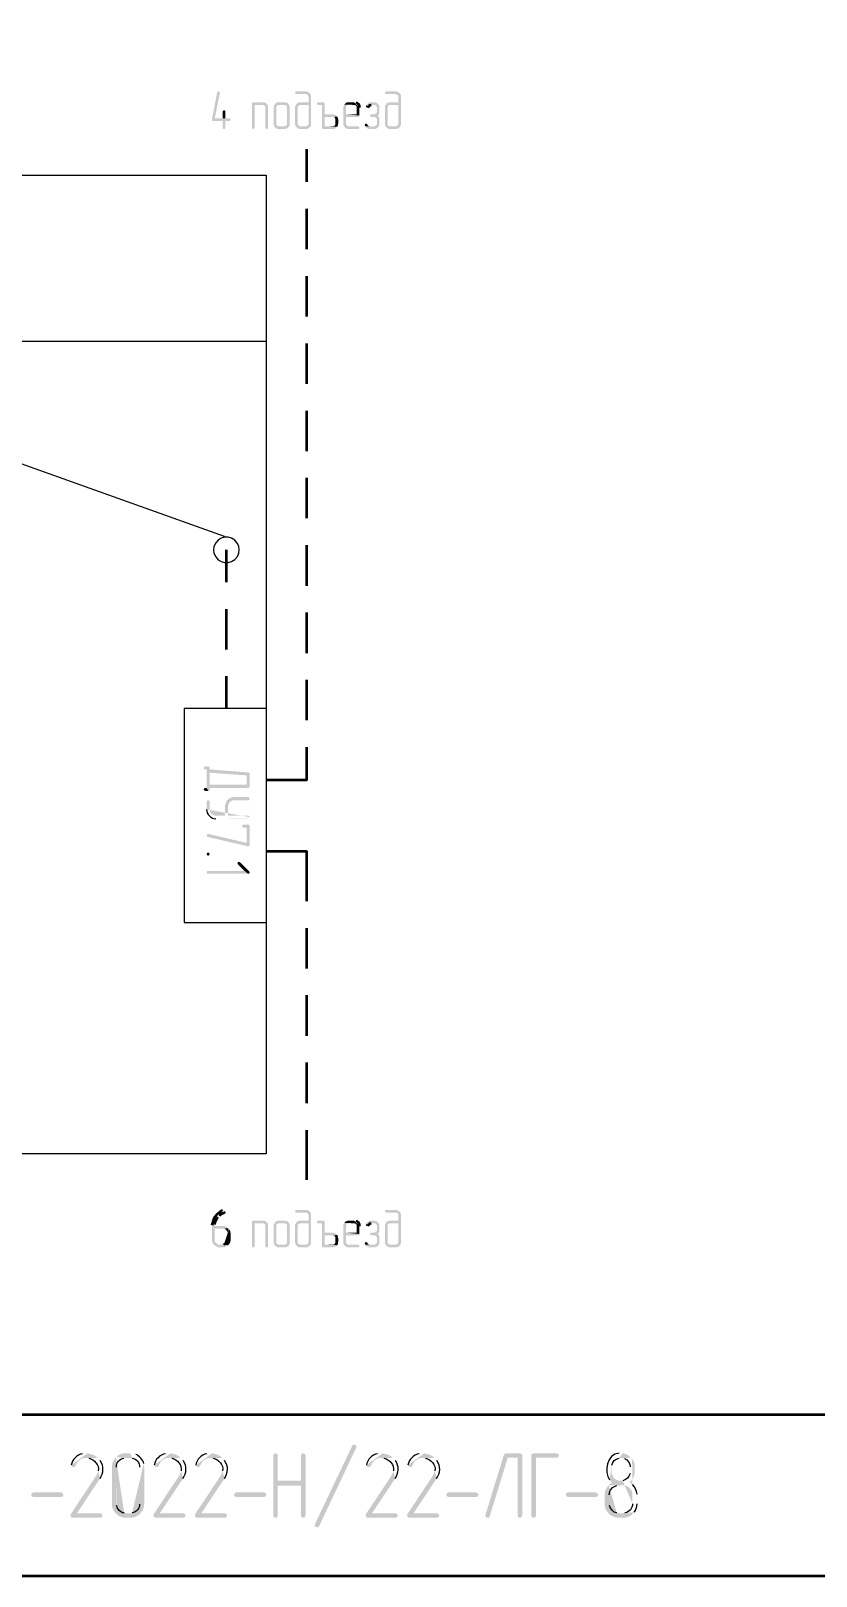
# Model space of a CAD drawing. Header units: millimetres. Extents: x -211 to 10565, y -2293 to 2244.
# Drawn here: x 4625.6 to 4698.5, y -740.6 to -597.2 of the extents above; entities that cross this region are included whole.
import ezdxf

# ---------------------------------------------------------------- set-up
doc = ezdxf.new("R2010")
doc.units = ezdxf.units.MM
doc.layers.add('PDF _Геометрия', color=7, linetype='Continuous')
doc.layers.add('PDF _Сплошная заливка', color=7, linetype='Continuous')

msp = doc.modelspace()

# ---------------------------------------------------------------- hatches: boundary and pattern name
at = {"layer": 'PDF _Сплошная заливка', "transparency": 33554559}
for points in [[(4643.05, -602.77), (4642.97, -602.79), (4642.92, -602.88), (4642.44, -605.37), (4642.44, -605.39), (4642.46, -605.48), (4642.56, -605.52), (4643.43, -605.52), (4643.43, -606.16), (4643.47, -606.24), (4643.56, -606.26), (4643.64, -606.24), (4643.64, -606.22), (4643.69, -606.14), (4643.69, -605.52), (4644.07, -605.52), (4644.15, -605.48), (4644.17, -605.39), (4644.13, -605.31), (4644.04, -605.27), (4642.71, -605.27), (4643.18, -602.92), (4643.18, -602.9), (4643.14, -602.81)], [(4647.16, -603.77), (4646.27, -603.77), (4646.18, -603.81), (4646.16, -603.89), (4646.16, -606.14), (4646.2, -606.24), (4646.29, -606.26), (4646.37, -606.24), (4646.37, -606.22), (4646.41, -606.14), (4646.41, -604.02), (4647.16, -604.02), (4647.58, -604), (4647.52, -603.91), (4647.43, -603.85), (4647.35, -603.81), (4647.26, -603.79)], [(4649.17, -603.77), (4648.66, -603.77), (4648.55, -603.79), (4648.47, -603.81), (4648.38, -603.85), (4648.3, -603.93), (4648.26, -604), (4649.17, -604.02), (4649.25, -604.04), (4649.34, -604.1), (4649.4, -604.17), (4649.42, -604.27), (4649.42, -605.75), (4649.4, -605.86), (4649.34, -605.94), (4649.25, -605.99), (4649.17, -606.01), (4648.66, -606.01), (4648.26, -606.05), (4648.38, -606.18), (4648.55, -606.26), (4649.25, -606.26), (4649.36, -606.22), (4649.44, -606.18), (4649.53, -606.11), (4649.57, -606.05), (4649.63, -605.97), (4649.65, -605.86), (4649.65, -604.17), (4649.63, -604.08), (4649.59, -604), (4649.53, -603.91), (4649.44, -603.85), (4649.36, -603.81), (4649.27, -603.79)], [(4651.15, -602.77), (4650.27, -602.77), (4650.18, -602.81), (4650.16, -602.9), (4650.18, -602.98), (4650.29, -603.02), (4651.15, -603.02), (4651.24, -603.05), (4651.32, -603.09), (4651.39, -603.17), (4651.41, -603.28), (4651.41, -603.77), (4650.65, -603.77), (4650.56, -603.79), (4650.46, -603.81), (4650.37, -603.85), (4650.31, -603.91), (4650.24, -604), (4651.41, -604.02), (4651.41, -605.75), (4651.39, -605.86), (4651.32, -605.94), (4651.24, -605.99), (4651.15, -606.01), (4650.65, -606.01), (4650.24, -606.03), (4650.31, -606.11), (4650.37, -606.18), (4650.46, -606.22), (4650.56, -606.26), (4651.26, -606.26), (4651.43, -606.18), (4651.51, -606.11), (4651.56, -606.05), (4651.62, -605.97), (4651.64, -605.86), (4651.64, -603.17), (4651.62, -603.09), (4651.58, -603), (4651.43, -602.86), (4651.35, -602.81), (4651.24, -602.79)], [(4652.78, -603.77), (4652.28, -603.77), (4652.19, -603.83), (4652.17, -603.89), (4652.19, -603.98), (4652.19, -604), (4652.3, -604.02), (4652.66, -604.02), (4652.66, -606.16), (4652.7, -606.24), (4652.78, -606.26), (4653.76, -606.26), (4653.93, -606.18), (4654.01, -606.11), (4654.08, -606.05), (4652.91, -606.01), (4652.91, -605.14), (4653.65, -605.14), (4654.08, -605.12), (4654.01, -605.04), (4653.95, -604.97), (4653.86, -604.93), (4653.76, -604.91), (4653.65, -604.89), (4652.91, -604.89), (4652.91, -603.87), (4652.87, -603.81)], [(4657.48, -603.77), (4657.23, -603.77), (4657.12, -603.79), (4657.02, -603.81), (4656.85, -603.93), (4656.8, -604.02), (4657.48, -604.02), (4657.59, -604.04), (4657.67, -604.1), (4657.74, -604.19), (4657.76, -604.27), (4657.76, -604.65), (4657.74, -604.74), (4657.67, -604.82), (4657.65, -604.82), (4657.57, -604.87), (4657.48, -604.89), (4657.21, -604.89), (4657.14, -604.95), (4657.1, -605.01), (4657.14, -605.1), (4657.23, -605.14), (4657.48, -605.14), (4657.59, -605.16), (4657.67, -605.23), (4657.74, -605.29), (4657.76, -605.39), (4657.76, -605.78), (4657.74, -605.86), (4657.67, -605.94), (4657.65, -605.94), (4657.57, -605.99), (4657.48, -606.01), (4657.1, -606.01), (4656.7, -606.03), (4656.74, -606.11), (4656.83, -606.18), (4657, -606.26), (4657.57, -606.26), (4657.78, -606.18), (4657.84, -606.11), (4657.97, -605.94), (4657.99, -605.86), (4657.99, -605.27), (4657.91, -605.1), (4657.82, -605.01), (4657.84, -605.01), (4657.91, -604.93), (4657.95, -604.87), (4657.97, -604.84), (4657.99, -604.76), (4657.99, -604.17), (4657.97, -604.08), (4657.84, -603.91), (4657.76, -603.85), (4657.67, -603.81), (4657.57, -603.79)], [(4659.49, -602.77), (4658.6, -602.77), (4658.52, -602.81), (4658.5, -602.9), (4658.52, -602.98), (4658.62, -603.02), (4659.49, -603.02), (4659.58, -603.05), (4659.66, -603.09), (4659.72, -603.17), (4659.75, -603.28), (4659.75, -603.77), (4658.98, -603.77), (4658.9, -603.79), (4658.79, -603.81), (4658.71, -603.85), (4658.65, -603.91), (4658.58, -604), (4659.75, -604.02), (4659.75, -605.75), (4659.72, -605.86), (4659.66, -605.94), (4659.58, -605.99), (4659.49, -606.01), (4658.98, -606.01), (4658.58, -606.03), (4658.65, -606.11), (4658.71, -606.18), (4658.79, -606.22), (4658.9, -606.26), (4659.6, -606.26), (4659.77, -606.18), (4659.85, -606.11), (4659.89, -606.05), (4659.96, -605.97), (4659.98, -605.86), (4659.98, -603.17), (4659.96, -603.09), (4659.92, -603), (4659.77, -602.86), (4659.68, -602.81), (4659.58, -602.79)], [(4643.56, -604.53), (4643.47, -604.57), (4643.43, -604.63), (4643.43, -605.27), (4642.71, -605.27), (4643.69, -605.27), (4643.69, -604.63), (4643.64, -604.55)], [(4647.58, -604), (4647.16, -604.02), (4647.24, -604.04), (4647.32, -604.1), (4647.39, -604.17), (4647.41, -604.27), (4647.41, -606.14), (4647.43, -606.24), (4647.52, -606.26), (4647.62, -606.24), (4647.62, -606.22), (4647.64, -606.14), (4647.64, -604.17), (4647.62, -604.08)], [(4648.26, -604), (4648.17, -604.17), (4648.17, -605.86), (4648.19, -605.94), (4648.26, -606.05), (4648.66, -606.01), (4648.57, -605.99), (4648.49, -605.94), (4648.43, -605.86), (4648.43, -604.17), (4648.49, -604.1), (4648.57, -604.04), (4648.66, -604.02), (4649.17, -604.02)], [(4650.24, -604), (4650.16, -604.17), (4650.16, -605.86), (4650.18, -605.94), (4650.24, -606.03), (4650.65, -606.01), (4650.56, -605.99), (4650.48, -605.94), (4650.41, -605.86), (4650.41, -604.17), (4650.48, -604.1), (4650.56, -604.04), (4650.65, -604.02), (4651.41, -604.02)], [(4654.08, -605.12), (4653.65, -605.14), (4653.76, -605.16), (4653.84, -605.2), (4653.88, -605.29), (4653.91, -605.39), (4653.91, -605.75), (4653.88, -605.86), (4653.84, -605.94), (4653.76, -605.99), (4653.65, -606.01), (4652.91, -606.01), (4654.08, -606.05), (4654.12, -605.97), (4654.16, -605.75), (4654.16, -605.39), (4654.14, -605.29), (4654.12, -605.2)], [(4654.73, -604), (4654.65, -604.17), (4654.65, -605.86), (4654.67, -605.97), (4654.73, -606.05), (4654.86, -606.18), (4654.94, -606.22), (4655.05, -606.26), (4656.02, -606.26), (4656.11, -606.22), (4656.13, -606.14), (4656.09, -606.05), (4656, -606.01), (4655.13, -606.01), (4655.05, -605.99), (4654.96, -605.94), (4654.9, -605.86), (4654.9, -605.14), (4656.04, -605.14), (4656.11, -605.1), (4656.13, -605.01), (4654.9, -604.89), (4654.9, -604.17), (4654.96, -604.1), (4655.05, -604.04), (4655.13, -604.02), (4655.64, -604.02)], [(4658.58, -604), (4658.5, -604.17), (4658.5, -605.86), (4658.52, -605.94), (4658.58, -606.03), (4658.98, -606.01), (4658.9, -605.99), (4658.81, -605.94), (4658.75, -605.86), (4658.75, -604.17), (4658.81, -604.1), (4658.9, -604.04), (4658.98, -604.02), (4659.75, -604.02)], [(4656.74, -605.75), (4656.66, -605.8), (4656.61, -605.88), (4656.64, -605.92), (4656.64, -605.94), (4656.7, -606.03), (4657.1, -606.01), (4657.04, -606.01), (4656.95, -605.97), (4656.91, -605.92), (4656.87, -605.84), (4656.83, -605.8)], [(4645.8, -667.44), (4645.65, -667.14), (4642.23, -667.14), (4642.23, -665.55), (4642.18, -665.47), (4642.1, -665.43), (4641.8, -665.43), (4641.7, -665.49), (4641.68, -665.58), (4641.72, -665.68), (4641.8, -665.72), (4641.95, -665.72), (4641.95, -667.44), (4642.1, -667.71), (4642.12, -667.71), (4642.2, -667.67), (4642.23, -667.59), (4642.25, -667.44)], [(4645.95, -667.29), (4645.95, -666.15), (4645.93, -666.08), (4645.91, -666.04), (4645.8, -666), (4642.23, -665.72), (4642.23, -666.02), (4645.65, -666.27), (4645.65, -667.14), (4645.8, -667.44), (4645.82, -667.44), (4645.91, -667.39)], [(4642.1, -667.71), (4641.95, -667.44), (4641.8, -667.44), (4641.7, -667.48), (4641.68, -667.59), (4641.72, -667.67), (4641.8, -667.71)], [(4645.95, -668.43), (4645.89, -668.33), (4645.8, -668.28), (4644.43, -668.28), (4644.34, -668.3), (4644.19, -668.35), (4644.09, -668.39), (4644, -668.45), (4643.92, -668.54), (4643.94, -669.15), (4643.98, -668.94), (4644.04, -668.83), (4644.11, -668.75), (4644.19, -668.69), (4644.3, -668.62), (4644.4, -668.58), (4645.8, -668.58), (4645.91, -668.54)], [(4645.95, -672.71), (4645.95, -670.97), (4645.91, -670.89), (4645.8, -670.84), (4645.36, -670.84), (4645.27, -670.89), (4645.23, -670.99), (4645.27, -671.1), (4645.38, -671.14), (4645.65, -671.14), (4645.65, -672.54), (4645.76, -672.85), (4645.8, -672.85), (4645.91, -672.81)], [(4645.76, -672.85), (4645.65, -672.54), (4642.12, -671.71), (4642.08, -671.71), (4641.99, -671.75), (4641.95, -671.86), (4641.97, -671.94), (4642.06, -671.99)], [(4642.23, -673.57), (4642.18, -673.68), (4642.1, -673.72), (4641.99, -673.68), (4641.95, -673.59), (4641.95, -673.57), (4641.99, -673.47), (4642.1, -673.43), (4642.18, -673.47)], [(4645.8, -675.41), (4645.46, -675.14), (4642.08, -675.14), (4641.99, -675.18), (4641.95, -675.29), (4641.99, -675.37), (4641.99, -675.39), (4642.1, -675.41)], [(4645.95, -675.29), (4645.91, -675.18), (4645.04, -674.34), (4644.95, -674.29), (4644.85, -674.34), (4644.81, -674.42), (4644.85, -674.53), (4645.46, -675.14), (4645.8, -675.41), (4645.91, -675.37)], [(4651.15, -706.61), (4650.27, -706.61), (4650.18, -706.65), (4650.16, -706.73), (4650.18, -706.82), (4650.29, -706.86), (4651.15, -706.86), (4651.24, -706.88), (4651.32, -706.92), (4651.39, -707.01), (4651.41, -707.11), (4651.41, -707.6), (4650.65, -707.6), (4650.56, -707.62), (4650.46, -707.64), (4650.37, -707.68), (4650.31, -707.75), (4650.24, -707.83), (4651.41, -707.85), (4651.41, -709.59), (4651.39, -709.69), (4651.32, -709.78), (4651.24, -709.82), (4651.15, -709.84), (4650.65, -709.84), (4650.24, -709.86), (4650.31, -709.95), (4650.37, -710.01), (4650.46, -710.05), (4650.56, -710.1), (4651.26, -710.1), (4651.43, -710.01), (4651.51, -709.95), (4651.56, -709.89), (4651.62, -709.8), (4651.64, -709.69), (4651.64, -707.01), (4651.62, -706.92), (4651.58, -706.84), (4651.43, -706.69), (4651.35, -706.65), (4651.24, -706.63)], [(4659.49, -706.61), (4658.6, -706.61), (4658.52, -706.65), (4658.5, -706.73), (4658.52, -706.82), (4658.62, -706.86), (4659.49, -706.86), (4659.58, -706.88), (4659.66, -706.92), (4659.72, -707.01), (4659.75, -707.11), (4659.75, -707.6), (4658.98, -707.6), (4658.9, -707.62), (4658.79, -707.64), (4658.71, -707.68), (4658.65, -707.75), (4658.58, -707.83), (4659.75, -707.85), (4659.75, -709.59), (4659.72, -709.69), (4659.66, -709.78), (4659.58, -709.82), (4659.49, -709.84), (4658.98, -709.84), (4658.58, -709.86), (4658.65, -709.95), (4658.71, -710.01), (4658.79, -710.05), (4658.9, -710.1), (4659.6, -710.1), (4659.77, -710.01), (4659.85, -709.95), (4659.89, -709.89), (4659.96, -709.8), (4659.98, -709.69), (4659.98, -707.01), (4659.96, -706.92), (4659.92, -706.84), (4659.77, -706.69), (4659.68, -706.65), (4659.58, -706.63)], [(4647.16, -707.6), (4646.27, -707.6), (4646.18, -707.64), (4646.16, -707.73), (4646.16, -709.97), (4646.2, -710.08), (4646.29, -710.1), (4646.37, -710.08), (4646.37, -710.05), (4646.41, -709.97), (4646.41, -707.85), (4647.16, -707.85), (4647.58, -707.83), (4647.52, -707.75), (4647.43, -707.68), (4647.35, -707.64), (4647.26, -707.62)], [(4647.58, -707.83), (4647.16, -707.85), (4647.24, -707.87), (4647.32, -707.94), (4647.39, -708), (4647.41, -708.11), (4647.41, -709.97), (4647.43, -710.08), (4647.52, -710.1), (4647.62, -710.08), (4647.62, -710.05), (4647.64, -709.97), (4647.64, -708), (4647.62, -707.92)], [(4648.26, -707.83), (4648.17, -708), (4648.17, -709.69), (4648.19, -709.78), (4648.26, -709.89), (4648.66, -709.84), (4648.57, -709.82), (4648.49, -709.78), (4648.43, -709.69), (4648.43, -708), (4648.49, -707.94), (4648.57, -707.87), (4648.66, -707.85), (4649.17, -707.85)], [(4649.17, -707.6), (4648.66, -707.6), (4648.55, -707.62), (4648.47, -707.64), (4648.38, -707.68), (4648.3, -707.77), (4648.26, -707.83), (4649.17, -707.85), (4649.25, -707.87), (4649.34, -707.94), (4649.4, -708), (4649.42, -708.11), (4649.42, -709.59), (4649.4, -709.69), (4649.34, -709.78), (4649.25, -709.82), (4649.17, -709.84), (4648.66, -709.84), (4648.26, -709.89), (4648.38, -710.01), (4648.55, -710.1), (4649.25, -710.1), (4649.36, -710.05), (4649.44, -710.01), (4649.53, -709.95), (4649.57, -709.89), (4649.63, -709.8), (4649.65, -709.69), (4649.65, -708), (4649.63, -707.92), (4649.59, -707.83), (4649.53, -707.75), (4649.44, -707.68), (4649.36, -707.64), (4649.27, -707.62)], [(4650.24, -707.83), (4650.16, -708), (4650.16, -709.69), (4650.18, -709.78), (4650.24, -709.86), (4650.65, -709.84), (4650.56, -709.82), (4650.48, -709.78), (4650.41, -709.69), (4650.41, -708), (4650.48, -707.94), (4650.56, -707.87), (4650.65, -707.85), (4651.41, -707.85)], [(4652.78, -707.6), (4652.28, -707.6), (4652.19, -707.66), (4652.17, -707.73), (4652.19, -707.81), (4652.19, -707.83), (4652.3, -707.85), (4652.66, -707.85), (4652.66, -709.99), (4652.7, -710.08), (4652.78, -710.1), (4653.76, -710.1), (4653.93, -710.01), (4654.01, -709.95), (4654.08, -709.89), (4652.91, -709.84), (4652.91, -708.98), (4653.65, -708.98), (4654.08, -708.95), (4654.01, -708.87), (4653.95, -708.81), (4653.86, -708.76), (4653.76, -708.74), (4653.65, -708.72), (4652.91, -708.72), (4652.91, -707.71), (4652.87, -707.64)], [(4654.73, -707.83), (4654.65, -708), (4654.65, -709.69), (4654.67, -709.8), (4654.73, -709.89), (4654.86, -710.01), (4654.94, -710.05), (4655.05, -710.1), (4656.02, -710.1), (4656.11, -710.05), (4656.13, -709.97), (4656.09, -709.89), (4656, -709.84), (4655.13, -709.84), (4655.05, -709.82), (4654.96, -709.78), (4654.9, -709.69), (4654.9, -708.98), (4656.04, -708.98), (4656.11, -708.93), (4656.13, -708.85), (4654.9, -708.72), (4654.9, -708), (4654.96, -707.94), (4655.05, -707.87), (4655.13, -707.85), (4655.64, -707.85)], [(4657.48, -707.6), (4657.23, -707.6), (4657.12, -707.62), (4657.02, -707.64), (4656.85, -707.77), (4656.8, -707.85), (4657.48, -707.85), (4657.59, -707.87), (4657.67, -707.94), (4657.74, -708.02), (4657.76, -708.11), (4657.76, -708.49), (4657.74, -708.57), (4657.67, -708.66), (4657.65, -708.66), (4657.57, -708.7), (4657.48, -708.72), (4657.21, -708.72), (4657.14, -708.78), (4657.1, -708.85), (4657.14, -708.93), (4657.23, -708.98), (4657.48, -708.98), (4657.59, -709), (4657.67, -709.06), (4657.74, -709.12), (4657.76, -709.23), (4657.76, -709.61), (4657.74, -709.69), (4657.67, -709.78), (4657.65, -709.78), (4657.57, -709.82), (4657.48, -709.84), (4657.1, -709.84), (4656.7, -709.86), (4656.74, -709.95), (4656.83, -710.01), (4657, -710.1), (4657.57, -710.1), (4657.78, -710.01), (4657.84, -709.95), (4657.97, -709.78), (4657.99, -709.69), (4657.99, -709.1), (4657.91, -708.93), (4657.82, -708.85), (4657.84, -708.85), (4657.91, -708.76), (4657.95, -708.7), (4657.97, -708.68), (4657.99, -708.59), (4657.99, -708), (4657.97, -707.92), (4657.84, -707.75), (4657.76, -707.68), (4657.67, -707.64), (4657.57, -707.62)], [(4658.58, -707.83), (4658.5, -708), (4658.5, -709.69), (4658.52, -709.78), (4658.58, -709.86), (4658.98, -709.84), (4658.9, -709.82), (4658.81, -709.78), (4658.75, -709.69), (4658.75, -708), (4658.81, -707.94), (4658.9, -707.87), (4658.98, -707.85), (4659.75, -707.85)], [(4654.08, -708.95), (4653.65, -708.98), (4653.76, -709), (4653.84, -709.04), (4653.88, -709.12), (4653.91, -709.23), (4653.91, -709.59), (4653.88, -709.69), (4653.84, -709.78), (4653.76, -709.82), (4653.65, -709.84), (4652.91, -709.84), (4654.08, -709.89), (4654.12, -709.8), (4654.16, -709.59), (4654.16, -709.23), (4654.14, -709.12), (4654.12, -709.04)], [(4656.74, -709.59), (4656.66, -709.63), (4656.61, -709.72), (4656.64, -709.76), (4656.64, -709.78), (4656.7, -709.86), (4657.1, -709.84), (4657.04, -709.84), (4656.95, -709.8), (4656.91, -709.76), (4656.87, -709.67), (4656.83, -709.63)], [(4655.83, -728.7), (4652.4, -735.95), (4652.32, -736.06), (4652.21, -736.08), (4652.04, -736.04), (4651.98, -735.89), (4652, -735.79), (4655.45, -728.53), (4655.49, -728.44), (4655.62, -728.4), (4655.79, -728.44), (4655.85, -728.59)], [(4648.34, -729.2), (4648.19, -729.27), (4648.13, -729.42), (4648.13, -735), (4648.19, -735.15), (4648.34, -735.19), (4648.51, -735.15), (4648.51, -735.13), (4648.55, -734.98), (4648.55, -732.21), (4650.71, -732.21), (4648.55, -731.76), (4648.55, -729.42), (4648.49, -729.27)], [(4650.92, -729.2), (4650.77, -729.27), (4650.71, -729.42), (4650.71, -731.76), (4648.55, -731.76), (4650.71, -732.21), (4650.71, -735), (4650.77, -735.15), (4650.92, -735.19), (4651.07, -735.15), (4651.07, -735.13), (4651.13, -734.98), (4651.13, -729.42), (4651.07, -729.27)], [(4671.02, -729.2), (4669.73, -729.2), (4669.63, -729.23), (4669.54, -729.35), (4667.83, -734.92), (4667.81, -734.98), (4667.87, -735.13), (4668.04, -735.19), (4668.15, -735.17), (4668.23, -735.04), (4669.9, -729.63), (4670.81, -729.63), (4671.24, -729.42), (4671.24, -729.37), (4671.17, -729.25)], [(4671.24, -729.42), (4670.81, -729.63), (4670.81, -735), (4670.88, -735.15), (4671.02, -735.19), (4671.17, -735.15), (4671.17, -735.13), (4671.24, -734.98)], [(4674.43, -729.2), (4672.27, -729.2), (4672.12, -729.27), (4672.08, -729.42), (4672.08, -735), (4672.15, -735.15), (4672.29, -735.19), (4672.46, -735.15), (4672.46, -735.13), (4672.51, -734.98), (4672.51, -729.63), (4674.45, -729.63), (4674.6, -729.56), (4674.66, -729.42), (4674.58, -729.27)], [(4628.45, -733.27), (4625.87, -733.27), (4625.72, -733.2), (4625.66, -733.06), (4625.72, -732.93), (4625.85, -732.84), (4628.45, -732.84), (4628.58, -732.91), (4628.66, -733.06), (4628.6, -733.2)], [(4647.28, -733.27), (4644.7, -733.27), (4644.55, -733.2), (4644.49, -733.06), (4644.55, -732.93), (4644.68, -732.84), (4647.28, -732.84), (4647.41, -732.91), (4647.49, -733.06), (4647.43, -733.2)], [(4666.98, -733.27), (4664.4, -733.27), (4664.25, -733.2), (4664.19, -733.06), (4664.25, -732.93), (4664.38, -732.84), (4666.98, -732.84), (4667.11, -732.91), (4667.19, -733.06), (4667.13, -733.2)], [(4678.07, -733.27), (4675.49, -733.27), (4675.34, -733.2), (4675.28, -733.06), (4675.34, -732.93), (4675.47, -732.84), (4678.07, -732.84), (4678.2, -732.91), (4678.28, -733.06), (4678.22, -733.2)]]:
    msp.add_hatch(color=256, dxfattribs=at).paths.add_polyline_path(points)
h = msp.add_hatch(color=256, dxfattribs=at)
h.paths.add_polyline_path([(4655.64, -603.77), (4655.13, -603.77), (4655.03, -603.79), (4654.94, -603.81), (4654.86, -603.85), (4654.77, -603.93), (4654.73, -604), (4655.64, -604.02), (4655.73, -604.04), (4655.81, -604.1), (4655.87, -604.17), (4655.89, -604.27), (4655.89, -604.89), (4654.9, -604.89), (4656.13, -605.01), (4656.13, -604.27)], flags=0)
h.paths.add_polyline_path([(4655.83, -603.81), (4655.75, -603.79)], flags=0)
h = msp.add_hatch(color=256, dxfattribs=at)
h.paths.add_polyline_path([(4656.8, -604.02), (4656.76, -604.1), (4656.74, -604.17), (4656.78, -604.25), (4656.87, -604.27), (4656.93, -604.27), (4656.93, -604.25)], flags=0)
h.paths.add_polyline_path([(4657.23, -604.02), (4657.48, -604.02)], flags=0)
h = msp.add_hatch(color=256, dxfattribs=at)
h.paths.add_polyline_path([(4645.95, -670.15), (4645.89, -670.04), (4645.8, -670), (4643.94, -670), (4643.94, -669.15), (4643.92, -668.54), (4643.83, -668.62), (4643.77, -668.73), (4643.69, -668.94), (4643.66, -669.05), (4643.66, -670), (4642.69, -670), (4642.48, -669.91), (4642.39, -669.83), (4642.27, -669.66), (4642.25, -669.55), (4642.23, -669.43), (4642.23, -668.71), (4642.18, -668.62), (4642.1, -668.58), (4641.99, -668.62), (4641.95, -668.73), (4641.95, -669.43)], flags=0)
h.paths.add_polyline_path([(4642.8, -670.29), (4645.8, -670.29), (4645.91, -670.25)], flags=0)
h = msp.add_hatch(color=256, dxfattribs=at)
h.paths.add_polyline_path([(4643.56, -706.61), (4643.52, -706.63), (4643.43, -706.65)], flags=0)
h.paths.add_polyline_path([(4642.44, -708.04), (4642.44, -709.46), (4642.46, -709.55), (4642.58, -709.8), (4642.67, -709.89), (4642.73, -709.93), (4642.82, -709.99), (4642.99, -710.08), (4643.07, -710.1), (4643.52, -710.1), (4643.62, -710.08), (4643.71, -710.03), (4643.79, -709.99), (4643.88, -709.95), (4643.96, -709.89), (4643.18, -709.84), (4643.09, -709.84), (4643.01, -709.82), (4642.9, -709.76), (4642.78, -709.63), (4642.71, -709.55), (4642.69, -709.44), (4642.69, -708.36), (4643.43, -708.36), (4643.96, -708.32), (4643.88, -708.26), (4643.81, -708.19), (4643.73, -708.15), (4643.62, -708.13), (4643.54, -708.11), (4642.69, -708.11), (4642.69, -707.96)], flags=0)
h.paths.add_polyline_path([(4643.01, -707.28), (4643.07, -707.22), (4643.14, -707.13)], flags=0)
h.paths.add_polyline_path([(4643.66, -706.8), (4643.69, -706.73), (4643.64, -706.65)], flags=0)
h = msp.add_hatch(color=256, dxfattribs=at)
h.paths.add_polyline_path([(4643.96, -708.32), (4643.43, -708.36), (4643.54, -708.36), (4643.62, -708.38), (4643.71, -708.42), (4643.79, -708.49), (4643.83, -708.57), (4643.9, -708.66), (4643.92, -708.74), (4643.92, -709.44)], flags=0)
h.paths.add_polyline_path([(4643.54, -709.84), (4643.18, -709.84), (4643.96, -709.89), (4644.02, -709.8), (4644.07, -709.74), (4644.13, -709.63), (4644.17, -709.46), (4644.17, -708.76), (4644.15, -708.66), (4644.13, -708.57), (4644.09, -708.49), (4644.02, -708.4)], flags=0)
h = msp.add_hatch(color=256, dxfattribs=at)
h.paths.add_polyline_path([(4655.64, -707.6), (4655.13, -707.6), (4655.03, -707.62), (4654.94, -707.64), (4654.86, -707.68), (4654.77, -707.77), (4654.73, -707.83), (4655.64, -707.85), (4655.73, -707.87), (4655.81, -707.94), (4655.87, -708), (4655.89, -708.11), (4655.89, -708.72), (4654.9, -708.72), (4656.13, -708.85), (4656.13, -708.11)], flags=0)
h.paths.add_polyline_path([(4655.83, -707.64), (4655.75, -707.62)], flags=0)
h = msp.add_hatch(color=256, dxfattribs=at)
h.paths.add_polyline_path([(4656.8, -707.85), (4656.76, -707.94), (4656.74, -708), (4656.78, -708.09), (4656.87, -708.11), (4656.93, -708.11), (4656.93, -708.09)], flags=0)
h.paths.add_polyline_path([(4657.23, -707.85), (4657.48, -707.85)], flags=0)
h = msp.add_hatch(color=256, dxfattribs=at)
h.paths.add_polyline_path([(4631.81, -729.63), (4630.76, -729.65), (4630.84, -729.65), (4631.01, -729.67)], flags=0)
h.paths.add_polyline_path([(4631.88, -730.83), (4631.84, -730.98), (4631.77, -731.15), (4631.69, -731.3), (4629.34, -734.85), (4629.3, -734.96), (4629.36, -735.13), (4629.51, -735.19), (4632.09, -735.19), (4632.24, -735.13), (4632.28, -734.98), (4632.22, -734.83), (4632.07, -734.77), (4629.91, -734.77), (4632.05, -731.55)], flags=0)
h.paths.add_polyline_path([(4632.07, -729.88), (4631.96, -729.75)], flags=0)
h = msp.add_hatch(color=256, dxfattribs=at)
h.paths.add_polyline_path([(4630.74, -729.2), (4630.59, -729.2), (4630.42, -729.25)], flags=0)
h.paths.add_polyline_path([(4629.38, -730.3), (4629.44, -730.45), (4629.59, -730.5), (4629.72, -730.47), (4629.78, -730.37), (4629.8, -730.35), (4629.89, -730.16), (4629.97, -730.01), (4630.08, -729.9), (4630.21, -729.8), (4630.42, -729.69), (4630.59, -729.65), (4630.76, -729.65), (4631.81, -729.63), (4631.69, -729.5), (4631.39, -729.33), (4631.22, -729.29), (4631.07, -729.25), (4630.9, -729.2)], flags=0)
h = msp.add_hatch(color=256, dxfattribs=at)
h.paths.add_polyline_path([(4633.53, -729.59), (4633.32, -729.84), (4633.25, -729.99), (4633.19, -730.16), (4633.15, -730.5), (4633.15, -733.92), (4633.19, -734.26), (4633.25, -734.41), (4633.34, -734.56), (4633.42, -734.69), (4633.66, -734.92), (4633.8, -735.02), (4633.95, -735.09), (4634.1, -735.15), (4634.44, -735.19), (4635.03, -735.19), (4635.2, -735.15), (4635.35, -735.11), (4635.64, -734.94), (4635.77, -734.81), (4634.44, -734.77), (4634.29, -734.75)], flags=0)
h.paths.add_polyline_path([(4633.59, -734.07), (4633.57, -733.9), (4633.57, -730.5)], flags=0)
h.paths.add_polyline_path([(4634.27, -729.65), (4634.44, -729.63), (4634.86, -729.63)], flags=0)
h = msp.add_hatch(color=256, dxfattribs=at)
h.paths.add_polyline_path([(4634.86, -729.2), (4634.27, -729.2), (4634.1, -729.25), (4633.93, -729.31), (4633.78, -729.37), (4633.53, -729.59), (4634.86, -729.63), (4635.03, -729.65)], flags=0)
h.paths.add_polyline_path([(4635.73, -730.5), (4635.73, -733.92)], flags=0)
h.paths.add_polyline_path([(4635.03, -734.75), (4634.86, -734.77), (4634.44, -734.77), (4635.77, -734.81), (4635.98, -734.56), (4636.05, -734.41), (4636.11, -734.24), (4636.13, -734.09), (4636.15, -733.9), (4636.15, -730.5), (4636.11, -730.16)], flags=0)
h.paths.add_polyline_path([(4635.37, -729.31), (4635.2, -729.25), (4635.03, -729.2)], flags=0)
h = msp.add_hatch(color=256, dxfattribs=at)
h.paths.add_polyline_path([(4639.52, -729.63), (4638.46, -729.65), (4638.54, -729.65), (4638.71, -729.67)], flags=0)
h.paths.add_polyline_path([(4639.58, -730.83), (4639.54, -730.98), (4639.47, -731.15), (4639.39, -731.3), (4637.04, -734.85), (4637, -734.96), (4637.06, -735.13), (4637.21, -735.19), (4639.79, -735.19), (4639.94, -735.13), (4639.98, -734.98), (4639.92, -734.83), (4639.77, -734.77), (4637.61, -734.77), (4639.75, -731.55)], flags=0)
h.paths.add_polyline_path([(4639.77, -729.88), (4639.66, -729.75)], flags=0)
h = msp.add_hatch(color=256, dxfattribs=at)
h.paths.add_polyline_path([(4638.44, -729.2), (4638.29, -729.2), (4638.12, -729.25)], flags=0)
h.paths.add_polyline_path([(4637.08, -730.3), (4637.15, -730.45), (4637.29, -730.5), (4637.42, -730.47), (4637.49, -730.37), (4637.51, -730.35), (4637.59, -730.16), (4637.68, -730.01), (4637.78, -729.9), (4637.91, -729.8), (4638.12, -729.69), (4638.29, -729.65), (4638.46, -729.65), (4639.52, -729.63), (4639.39, -729.5), (4639.09, -729.33), (4638.92, -729.29), (4638.78, -729.25), (4638.61, -729.2)], flags=0)
h = msp.add_hatch(color=256, dxfattribs=at)
h.paths.add_polyline_path([(4643.37, -729.63), (4642.31, -729.65), (4642.39, -729.65), (4642.56, -729.67)], flags=0)
h.paths.add_polyline_path([(4643.43, -730.83), (4643.39, -730.98), (4643.33, -731.15), (4643.24, -731.3), (4640.89, -734.85), (4640.85, -734.96), (4640.91, -735.13), (4641.06, -735.19), (4643.64, -735.19), (4643.79, -735.13), (4643.83, -734.98), (4643.77, -734.83), (4643.62, -734.77), (4641.46, -734.77), (4643.6, -731.55)], flags=0)
h.paths.add_polyline_path([(4643.62, -729.88), (4643.52, -729.75)], flags=0)
h = msp.add_hatch(color=256, dxfattribs=at)
h.paths.add_polyline_path([(4642.29, -729.2), (4642.14, -729.2), (4641.97, -729.25)], flags=0)
h.paths.add_polyline_path([(4640.93, -730.3), (4641, -730.45), (4641.15, -730.5), (4641.27, -730.47), (4641.34, -730.37), (4641.36, -730.35), (4641.44, -730.16), (4641.53, -730.01), (4641.63, -729.9), (4641.76, -729.8), (4641.8, -729.78), (4641.97, -729.69), (4642.14, -729.65), (4642.31, -729.65), (4643.37, -729.63), (4643.24, -729.5), (4642.94, -729.33), (4642.78, -729.29), (4642.63, -729.25), (4642.46, -729.2)], flags=0)
h = msp.add_hatch(color=256, dxfattribs=at)
h.paths.add_polyline_path([(4659.22, -729.63), (4658.16, -729.65), (4658.24, -729.65), (4658.41, -729.67)], flags=0)
h.paths.add_polyline_path([(4659.28, -730.83), (4659.24, -730.98), (4659.17, -731.15), (4659.09, -731.3), (4656.74, -734.85), (4656.7, -734.96), (4656.76, -735.13), (4656.91, -735.19), (4659.49, -735.19), (4659.64, -735.13), (4659.68, -734.98), (4659.62, -734.83), (4659.47, -734.77), (4657.31, -734.77), (4659.45, -731.55)], flags=0)
h.paths.add_polyline_path([(4659.47, -729.88), (4659.37, -729.75)], flags=0)
h = msp.add_hatch(color=256, dxfattribs=at)
h.paths.add_polyline_path([(4658.14, -729.2), (4657.99, -729.2), (4657.82, -729.25)], flags=0)
h.paths.add_polyline_path([(4656.78, -730.3), (4656.85, -730.45), (4657, -730.5), (4657.12, -730.47), (4657.19, -730.37), (4657.21, -730.35), (4657.29, -730.16), (4657.38, -730.01), (4657.48, -729.9), (4657.61, -729.8), (4657.65, -729.78), (4657.82, -729.69), (4657.99, -729.65), (4658.16, -729.65), (4659.22, -729.63), (4659.09, -729.5), (4658.79, -729.33), (4658.62, -729.29), (4658.48, -729.25), (4658.31, -729.2)], flags=0)
h = msp.add_hatch(color=256, dxfattribs=at)
h.paths.add_polyline_path([(4663.07, -729.63), (4662.01, -729.65), (4662.09, -729.65), (4662.26, -729.67)], flags=0)
h.paths.add_polyline_path([(4663.13, -730.83), (4663.09, -730.98), (4663.03, -731.15), (4662.94, -731.3), (4660.59, -734.85), (4660.55, -734.96), (4660.61, -735.13), (4660.76, -735.19), (4663.34, -735.19), (4663.49, -735.13), (4663.53, -734.98), (4663.47, -734.83), (4663.32, -734.77), (4661.16, -734.77), (4663.3, -731.55)], flags=0)
h.paths.add_polyline_path([(4663.32, -729.88), (4663.22, -729.75)], flags=0)
h = msp.add_hatch(color=256, dxfattribs=at)
h.paths.add_polyline_path([(4661.99, -729.2), (4661.84, -729.2), (4661.67, -729.25)], flags=0)
h.paths.add_polyline_path([(4660.63, -730.3), (4660.7, -730.45), (4660.85, -730.5), (4660.97, -730.47), (4661.04, -730.37), (4661.06, -730.35), (4661.14, -730.16), (4661.23, -730.01), (4661.33, -729.9), (4661.46, -729.8), (4661.67, -729.69), (4661.84, -729.65), (4662.01, -729.65), (4663.07, -729.63), (4662.94, -729.5), (4662.64, -729.33), (4662.48, -729.29), (4662.33, -729.25), (4662.16, -729.2)], flags=0)
h = msp.add_hatch(color=256, dxfattribs=at)
h.paths.add_polyline_path([(4681.31, -729.59), (4680.4, -729.63), (4680.57, -729.65), (4680.74, -729.69)], flags=0)
h.paths.add_polyline_path([(4681.25, -730.47), (4681.25, -731.09)], flags=0)
h.paths.add_polyline_path([(4680.57, -731.76), (4680.4, -731.76), (4679.47, -731.81), (4679.59, -731.91), (4679.55, -731.93), (4679.4, -732.04), (4679.28, -732.17), (4680.61, -732.19), (4680.78, -732.21), (4680.95, -732.25), (4681.1, -732.34), (4681.22, -732.44), (4681.33, -732.57), (4681.41, -732.72), (4681.46, -732.89), (4681.48, -733.06), (4681.48, -733.9)], flags=0)
h.paths.add_polyline_path([(4680.78, -734.75), (4680.61, -734.77), (4680.19, -734.77), (4681.52, -734.81), (4681.63, -734.69)], flags=0)
h.paths.add_polyline_path([(4681.9, -733.9), (4681.9, -733.01)], flags=0)
h.paths.add_polyline_path([(4681.48, -732.1), (4681.35, -732), (4681.2, -731.91), (4681.37, -731.74), (4681.48, -731.62), (4681.56, -731.47), (4681.58, -731.43), (4681.65, -731.28), (4681.67, -731.11), (4681.69, -730.92), (4681.69, -730.35), (4681.67, -730.22), (4681.6, -729.99), (4681.52, -729.84), (4681.44, -729.71)], flags=0)
h = msp.add_hatch(color=256, dxfattribs=at)
h.paths.add_polyline_path([(4680.4, -729.2), (4680.25, -729.2)], flags=0)
h.paths.add_polyline_path([(4679.36, -731.66), (4679.47, -731.81), (4680.4, -731.76), (4680.23, -731.76), (4680.06, -731.7), (4679.91, -731.64), (4679.78, -731.53), (4679.68, -731.41), (4679.62, -731.26), (4679.55, -731.09), (4679.55, -730.3)], flags=0)
h.paths.add_polyline_path([(4680.23, -729.65), (4680.4, -729.63), (4681.31, -729.59), (4681.18, -729.46), (4680.89, -729.29), (4680.74, -729.25), (4680.57, -729.2)], flags=0)
h = msp.add_hatch(color=256, dxfattribs=at)
h.paths.add_polyline_path([(4679.28, -732.17), (4679.17, -732.29), (4679.09, -732.42), (4679, -732.57), (4678.94, -732.72), (4678.9, -733.06), (4678.9, -733.92), (4678.94, -734.26), (4679, -734.41), (4679.09, -734.56), (4679.17, -734.69), (4679.4, -734.92), (4679.55, -735.02), (4679.85, -735.15), (4680.02, -735.17), (4680.19, -735.19), (4680.78, -735.19), (4680.95, -735.15), (4681.1, -735.11), (4681.39, -734.94), (4681.52, -734.81), (4680.19, -734.77), (4680.02, -734.75)], flags=0)
h.paths.add_polyline_path([(4679.34, -734.07), (4679.32, -733.9), (4679.32, -733.06)], flags=0)
h.paths.add_polyline_path([(4680.02, -732.21), (4680.19, -732.19), (4680.61, -732.19)], flags=0)

# ---------------------------------------------------------------- linework, layer by layer
at = {"layer": 'PDF _Геометрия', "lineweight": 50}
msp.add_lwpolyline([(4323.55, -740.61), (4323.55, -453.7), (4718.61, -453.7), (4718.61, -740.61)], close=True, dxfattribs=at)
at = {"layer": 'PDF _Геометрия', "color": 1, "lineweight": 50}
for points in [[(4651.22, -608.12), (4651.22, -611.17)], [(4651.22, -613.67), (4651.22, -617.41)], [(4651.22, -619.91), (4651.22, -623.68)], [(4651.22, -626.17), (4651.22, -629.92)], [(4651.22, -632.42), (4651.22, -636.16)], [(4651.22, -638.66), (4651.22, -642.4)], [(4643.77, -645.32), (4643.77, -648.33)], [(4651.22, -644.9), (4651.22, -648.67)], [(4643.77, -650.83), (4643.77, -654.57)], [(4651.22, -651.16), (4651.22, -654.91)], [(4643.77, -657.07), (4643.77, -660.07)], [(4651.22, -657.41), (4651.22, -661.15)], [(4651.22, -663.65), (4651.22, -666.7), (4647.47, -666.7)], [(4647.47, -673.32), (4651.22, -673.32), (4651.22, -677.95)], [(4651.22, -680.45), (4651.22, -684.2)], [(4651.22, -686.69), (4651.22, -690.44)], [(4651.22, -692.94), (4651.22, -696.7)], [(4651.22, -699.2), (4651.22, -703.81)]]:
    msp.add_lwpolyline(points, dxfattribs=at)
at = {"layer": 'PDF _Геометрия', "lineweight": 25}
for points in [[(4569.77, -701.42), (4569.77, -701.97), (4571.27, -701.97), (4571.27, -701.42), (4571.27, -700.85), (4569.77, -700.85), (4569.77, -701.42), (4551.79, -701.42), (4551.79, -610.54), (4647.47, -610.54), (4647.47, -701.42), (4591.93, -701.42)], [(4551.79, -625.96), (4647.47, -625.96)], [(4643.6, -644.08), (4624.3, -637.18), (4591, -637.18)], [(4642.63, -645.03), (4642.58, -645.32), (4642.63, -645.64)], [(4644.81, -645.94), (4644.93, -645.64), (4644.98, -645.32), (4644.93, -645.03), (4644.81, -644.73)], [(4647.47, -660.07), (4639.86, -660.07), (4639.86, -679.94), (4647.47, -679.94)]]:
    msp.add_lwpolyline(points, dxfattribs=at)
at = {"layer": 'PDF _Геометрия', "color": 1, "lineweight": 0}
for points in [[(4647.47, -666.7), (4647.47, -666.68)], [(4647.47, -673.32), (4647.47, -673.3)]]:
    msp.add_lwpolyline(points, dxfattribs=at)
at = {"layer": 'PDF _Геометрия', "lineweight": 50}
msp.add_lwpolyline([(4718.61, -740.61), (4533.67, -740.61), (4533.67, -725.61), (4718.61, -725.61), (4718.61, -740.61), (4718.61, -725.61)], dxfattribs=at)
at = {"layer": 'PDF _Геометрия', "color": 1, "lineweight": 50}
for points in [[(4656.13, -604.27), (4656.16, -604.07), (4656.02, -603.87), (4655.83, -603.81)], [(4656.93, -604.25), (4657.07, -604.15), (4656.99, -604.04), (4657.23, -604.02)], [(4643.43, -706.65), (4642.84, -706.95), (4642.53, -707.39), (4642.44, -708.04)], [(4643.14, -707.13), (4643.44, -706.86), (4643.51, -706.95), (4643.66, -706.8)], [(4642.69, -707.96), (4642.74, -707.71), (4642.86, -707.49), (4643.01, -707.28)], [(4656.13, -708.11), (4656.16, -707.91), (4656.02, -707.71), (4655.83, -707.64)], [(4656.93, -708.09), (4657.07, -707.98), (4656.99, -707.87), (4657.23, -707.85)], [(4643.92, -709.44), (4643.91, -709.67), (4643.72, -709.76), (4643.54, -709.84)]]:
    msp.add_open_spline(points, degree=3, dxfattribs=at)
at = {"layer": 'PDF _Геометрия', "lineweight": 25}
for points in [[(4644.81, -644.73), (4644.22, -643.81), (4642.95, -644.01), (4642.63, -645.03)], [(4642.63, -645.64), (4642.95, -646.66), (4644.22, -646.86), (4644.81, -645.94)], [(4641.95, -669.43), (4641.9, -669.86), (4642.38, -670.32), (4642.8, -670.29)], [(4630.42, -729.25), (4629.9, -729.34), (4629.46, -729.79), (4629.38, -730.3)], [(4631.01, -729.67), (4631.51, -729.77), (4632, -730.3), (4631.88, -730.83)], [(4632.05, -731.55), (4632.38, -731), (4632.45, -730.44), (4632.07, -729.88)], [(4633.57, -730.5), (4633.57, -730.09), (4633.87, -729.71), (4634.27, -729.65)], [(4635.03, -729.65), (4635.42, -729.72), (4635.74, -730.09), (4635.73, -730.5)], [(4636.11, -730.16), (4636.05, -729.83), (4635.67, -729.41), (4635.37, -729.31)], [(4638.12, -729.25), (4637.6, -729.34), (4637.16, -729.79), (4637.08, -730.3)], [(4638.71, -729.67), (4639.22, -729.77), (4639.7, -730.3), (4639.58, -730.83)], [(4639.75, -731.55), (4640.08, -731), (4640.15, -730.44), (4639.77, -729.88)], [(4641.97, -729.25), (4641.45, -729.34), (4641.02, -729.79), (4640.93, -730.3)], [(4642.56, -729.67), (4643.07, -729.77), (4643.55, -730.3), (4643.43, -730.83)], [(4643.6, -731.55), (4643.94, -731), (4644.01, -730.44), (4643.62, -729.88)], [(4657.82, -729.25), (4657.3, -729.34), (4656.87, -729.79), (4656.78, -730.3)], [(4658.41, -729.67), (4658.92, -729.77), (4659.4, -730.3), (4659.28, -730.83)], [(4659.45, -731.55), (4659.78, -731), (4659.85, -730.44), (4659.47, -729.88)], [(4661.67, -729.25), (4661.15, -729.34), (4660.72, -729.79), (4660.63, -730.3)], [(4662.26, -729.67), (4662.77, -729.77), (4663.25, -730.3), (4663.13, -730.83)], [(4663.3, -731.55), (4663.64, -731), (4663.71, -730.44), (4663.32, -729.88)], [(4680.25, -729.2), (4679.06, -729.29), (4678.81, -730.94), (4679.36, -731.66)], [(4679.55, -730.3), (4679.68, -729.93), (4679.83, -729.76), (4680.23, -729.65)], [(4680.74, -729.69), (4681.03, -729.84), (4681.28, -730.13), (4681.25, -730.47)], [(4681.25, -731.09), (4681.12, -731.5), (4680.96, -731.61), (4680.57, -731.76)], [(4679.32, -733.06), (4679.32, -732.65), (4679.62, -732.27), (4680.02, -732.21)], [(4681.9, -733.01), (4681.88, -732.66), (4681.71, -732.36), (4681.48, -732.1)], [(4634.29, -734.75), (4633.95, -734.71), (4633.67, -734.39), (4633.59, -734.07)], [(4635.73, -733.92), (4635.73, -734.31), (4635.41, -734.7), (4635.03, -734.75)], [(4680.02, -734.75), (4679.68, -734.68), (4679.42, -734.39), (4679.34, -734.07)], [(4681.48, -733.9), (4681.48, -734.31), (4681.18, -734.69), (4680.78, -734.75)], [(4681.63, -734.69), (4681.83, -734.48), (4681.88, -734.18), (4681.9, -733.9)]]:
    msp.add_open_spline(points, degree=3, dxfattribs=at)
at = {"layer": 'PDF _Сплошная заливка', "lineweight": 25, "transparency": 33554559}
msp.add_solid([(4643.62, -644.05), (4643.77, -644.14), (4643.6, -644.12)], dxfattribs=at)

doc.saveas('drawing.dxf')
